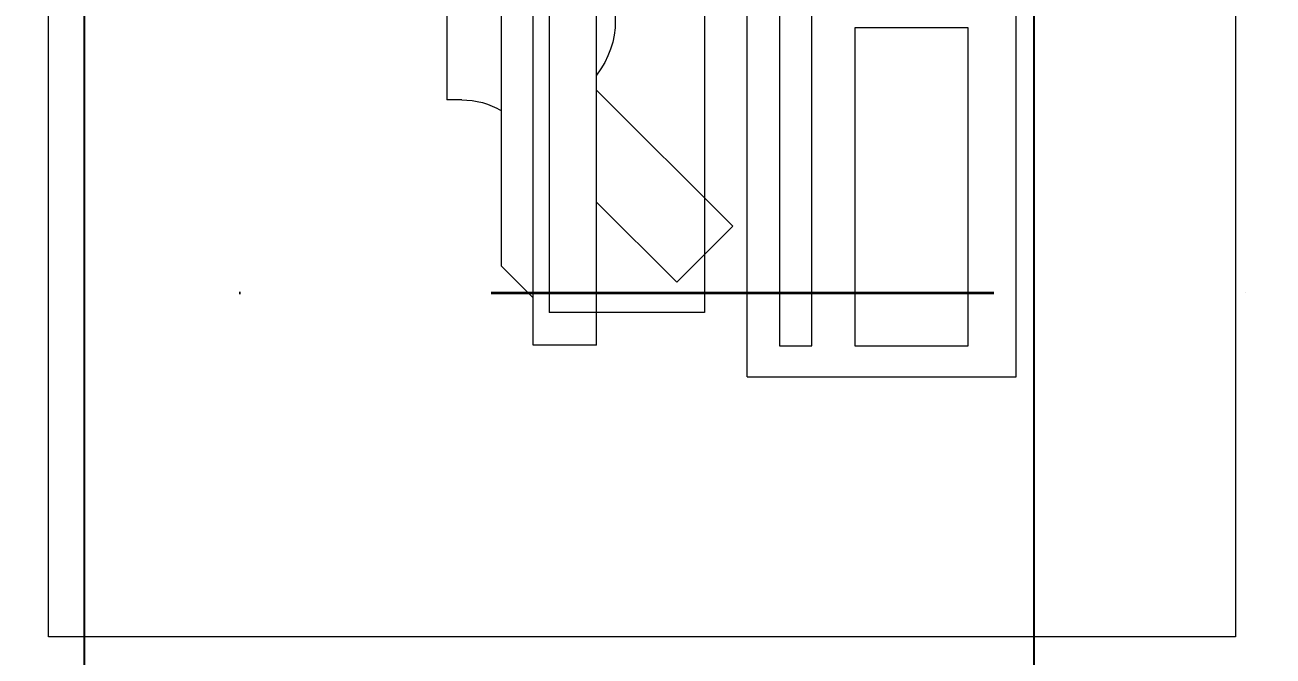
# Model space of a CAD drawing. Header units: inches. Extents: x -12418 to 183584, y -29325 to 19878.
# Drawn here: x 47362 to 48151, y -10702 to -10303 of the extents above; entities that cross this region are included whole.
import ezdxf

# ---------------------------------------------------------------- set-up
doc = ezdxf.new("R2010")
doc.units = ezdxf.units.IN
doc.header["$LTSCALE"] = 25
doc.header["$MEASUREMENT"] = 0
doc.linetypes.add('DASHDOT', pattern=[25.4, 12.7, -6.35, 0, -6.35])
doc.layers.get('0').update_dxf_attribs({"color": 8})
for name, color, linetype, lineweight in [('00-Ground Floor$0$72_EGR_BASE_TEXT', 252, 'Continuous', 5), ('00-Ground Floor$0$LOADING', 253, 'Continuous', 5), ('00-Ground Floor$0$NEW Wall', 166, 'Continuous', 5), ('E-LITE-CLNG-CNDT', 6, 'DASHDOT', 35)]:
    doc.layers.add(name, color=color, linetype=linetype, lineweight=lineweight)
doc.layers.add('00-Ground Floor$0$False Ceiling', color=251, linetype='Continuous')
doc.styles.add('00-Ground Floor$0$SIMPLEX', font='SIMPLEX.shx', dxfattribs={"height": 150})

# ---------------------------------------------------------------- blocks, each defined once
blk = doc.blocks.new('*X143')
at = {"color": 0}
for p, q in [((13, 1), (13, 1)), ((13, 1), (13, 1)), ((13, 1), (13, 1)), ((13, 1), (13, 1)), ((13, 1), (13, 1)), ((13, 1), (13, 1)), ((13, 1), (13, 1)), ((13, 1), (13, 1)), ((13, 1), (13, 1)), ((13, 1), (13, 1)), ((13, 1), (13, 1)), ((13, 1), (13, 1)), ((13, 1), (13, 1)), ((13, 1), (13, 1)), ((13, 1), (13, 1)), ((13, 1), (14, 1)), ((13, 1), (14, 1)), ((13, 1), (14, 1)), ((13, 1), (13, 1)), ((13, 1), (13, 1)), ((13, 1), (13, 1)), ((13, 1), (13, 1)), ((13, 1), (13, 1)), ((13, 1), (13, 1)), ((13, 1), (13, 1)), ((13, 1), (13, 1)), ((13, 1), (13, 1)), ((13, 1), (13, 1)), ((13, 1), (13, 1)), ((13, 1), (13, 1)), ((13, 1), (13, 1)), ((13, 1), (13, 1)), ((13, 1), (13, 1)), ((13, 1), (13, 1)), ((13, 1), (13, 1)), ((13, 1), (13, 1)), ((13, 1), (13, 1)), ((13, 1), (13, 1)), ((13, 1), (13, 1)), ((13, 1), (13, 1)), ((13, 1), (13, 1)), ((13, 1), (13, 1)), ((13, 1), (13, 1)), ((13, 1), (13, 1)), ((13, 1), (13, 1)), ((13, 1), (13, 1)), ((13, 1), (13, 1)), ((13, 1), (13, 1)), ((13, 1), (13, 1)), ((13, 1), (13, 1)), ((13, 1), (13, 1)), ((13, 1), (13, 1)), ((13, 1), (13, 1)), ((13, 1), (13, 1)), ((13, 1), (13, 1)), ((13, 1), (13, 1)), ((13, 1), (13, 1)), ((13, 1), (13, 1)), ((13, 1), (13, 1)), ((13, 1), (13, 1)), ((13, 1), (13, 1)), ((13, 1), (13, 1)), ((13, 1), (13, 1)), ((13, 1), (13, 1)), ((13, 1), (13, 1)), ((13, 1), (13, 1)), ((13, 1), (13, 1)), ((13, 1), (13, 1)), ((13, 1), (13, 1)), ((13, 1), (13, 1)), ((13, 1), (13, 1)), ((13, 1), (13, 1)), ((13, 1), (13, 1)), ((13, 1), (13, 1)), ((13, 1), (13, 1)), ((13, 1), (13, 1)), ((13, 1), (13, 1)), ((13, 1), (13, 1)), ((13, 1), (13, 1)), ((13, 1), (13, 1)), ((13, 1), (13, 1)), ((13, 1), (13, 1)), ((13, 1), (13, 1)), ((13, 1), (13, 1)), ((13, 1), (13, 1)), ((13, 1), (13, 1)), ((13, 1), (13, 1)), ((13, 1), (13, 1)), ((13, 1), (13, 1)), ((13, 1), (13, 1)), ((13, 1), (13, 1)), ((13, 1), (13, 1)), ((13, 1), (13, 1)), ((13, 1), (13, 1)), ((13, 1), (13, 1)), ((13, 1), (13, 1)), ((13, 1), (13, 1)), ((13, 1), (13, 1)), ((13, 1), (13, 1)), ((13, 1), (13, 1)), ((13, 1), (13, 1)), ((13, 1), (13, 1)), ((13, 1), (13, 1)), ((13, 1), (13, 1)), ((13, 1), (13, 1)), ((13, 1), (13, 1)), ((13, 1), (13, 1)), ((13, 1), (13, 1)), ((13, 1), (13, 1)), ((13, 1), (13, 1)), ((13, 1), (13, 1)), ((13, 1), (13, 1)), ((13, 1), (13, 1)), ((13, 1), (13, 1)), ((13, 1), (13, 1)), ((13, 1), (13, 1)), ((13, 1), (13, 1)), ((13, 1), (13, 1)), ((13, 1), (13, 1)), ((13, 1), (13, 1)), ((13, 1), (13, 1)), ((13, 1), (13, 1)), ((13, 1), (13, 1)), ((13, 1), (14, 1)), ((13, 0), (13, 0)), ((13, 0), (13, 0)), ((13, 0), (13, 0)), ((13, 0), (13, 0)), ((13, 0), (13, 0)), ((13, 0), (13, 0)), ((13, 0), (13, 0)), ((13, 0), (13, 0)), ((13, 0), (13, 0)), ((13, 0), (13, 0)), ((13, 0), (13, 0)), ((13, 0), (13, 0)), ((13, 0), (13, 0)), ((13, 0), (13, 0)), ((13, 0), (13, 0)), ((13, 0), (13, 0)), ((13, 0), (13, 0)), ((13, 0), (13, 0)), ((13, 0), (13, 0)), ((13, 0), (13, 0)), ((13, 0), (13, 0)), ((13, 0), (13, 0)), ((13, 0), (13, 0)), ((13, 0), (13, 0)), ((13, 0), (13, 0)), ((13, 0), (13, 0)), ((13, 0), (13, 0)), ((13, 0), (13, 0)), ((13, 0), (13, 0)), ((13, 0), (13, 0)), ((13, 0), (13, 0)), ((13, 0), (13, 0)), ((13, 0), (13, 0)), ((13, 0), (13, 0)), ((13, 0), (13, 0)), ((13, 0), (13, 0)), ((13, 0), (13, 0)), ((13, 0), (13, 0)), ((13, 0), (13, 0)), ((13, 0), (13, 0)), ((13, 0), (13, 0)), ((13, 0), (13, 0)), ((13, 0), (13, 0)), ((13, 0), (13, 0)), ((13, 0), (13, 0)), ((13, 0), (13, 0)), ((13, 0), (13, 0)), ((13, 0), (13, 0)), ((13, 0), (14, 0)), ((13, 0), (14, 0)), ((13, 0), (13, 0)), ((13, 0), (14, 0)), ((14, 1), (14, 1)), ((14, 1), (14, 1)), ((14, 1), (14, 1)), ((14, 1), (14, 1)), ((14, 1), (14, 1)), ((14, 1), (14, 1)), ((14, 1), (14, 1)), ((14, 1), (14, 1)), ((14, 1), (14, 1)), ((14, 1), (14, 1)), ((14, 1), (14, 1)), ((14, 1), (14, 1)), ((14, 1), (14, 1)), ((14, 1), (14, 1)), ((14, 1), (14, 1)), ((14, 1), (14, 1)), ((14, 1), (14, 1)), ((14, 1), (14, 1)), ((14, 1), (14, 1)), ((14, 1), (14, 1)), ((14, 1), (14, 1)), ((14, 1), (14, 1)), ((14, 1), (14, 1)), ((14, 1), (14, 1)), ((14, 1), (14, 1)), ((14, 1), (14, 1)), ((14, 1), (14, 1)), ((14, 1), (14, 1)), ((14, 1), (14, 1)), ((14, 1), (14, 1)), ((14, 1), (14, 1)), ((14, 1), (14, 1)), ((14, 1), (14, 1)), ((14, 1), (14, 1)), ((14, 1), (14, 1)), ((14, 1), (14, 1)), ((14, 1), (14, 1)), ((14, 1), (14, 1)), ((14, 1), (14, 1)), ((14, 1), (14, 1)), ((14, 1), (14, 1)), ((14, 1), (14, 1)), ((14, 1), (14, 1)), ((14, 1), (14, 1)), ((14, 1), (14, 1)), ((14, 1), (14, 1)), ((14, 1), (14, 1)), ((14, 1), (14, 1)), ((14, 1), (14, 1)), ((14, 1), (14, 1)), ((14, 1), (14, 1)), ((14, 1), (14, 1)), ((14, 1), (14, 1)), ((14, 1), (14, 1)), ((14, 1), (14, 1)), ((14, 1), (14, 1)), ((14, 1), (14, 1)), ((14, 1), (14, 1)), ((14, 1), (14, 1)), ((14, 1), (14, 1)), ((14, 1), (14, 1)), ((14, 1), (14, 1)), ((14, 1), (14, 1)), ((14, 1), (14, 1)), ((14, 1), (14, 1)), ((14, 1), (14, 1)), ((14, 1), (14, 1)), ((14, 1), (14, 1)), ((14, 1), (14, 1)), ((14, 1), (14, 1)), ((14, 1), (14, 1)), ((14, 1), (14, 1)), ((14, 1), (14, 1)), ((14, 1), (14, 1)), ((14, 1), (14, 1)), ((14, 1), (14, 1)), ((14, 1), (14, 1)), ((14, 1), (14, 1)), ((14, 1), (14, 1)), ((14, 1), (14, 1)), ((14, 1), (14, 1)), ((14, 1), (14, 1)), ((14, 1), (14, 1)), ((14, 1), (14, 1)), ((14, 1), (14, 1)), ((14, 1), (14, 1)), ((14, 1), (14, 1)), ((14, 1), (14, 1)), ((14, 1), (14, 1)), ((14, 1), (14, 1)), ((14, 1), (14, 1)), ((14, 1), (14, 1)), ((14, 1), (14, 1)), ((14, 1), (14, 1)), ((14, 0), (14, 0)), ((14, 0), (14, 0)), ((14, 0), (14, 0)), ((14, 0), (14, 0)), ((14, 0), (14, 0)), ((14, 0), (14, 0)), ((14, 0), (14, 0)), ((14, 0), (14, 0)), ((14, 0), (14, 0)), ((14, 0), (14, 0)), ((14, 0), (14, 0)), ((14, 0), (14, 0)), ((14, 0), (14, 0)), ((14, 0), (14, 0)), ((14, 0), (14, 0)), ((14, 0), (14, 0)), ((14, 0), (14, 0)), ((14, 0), (14, 0)), ((14, 0), (14, 0)), ((14, 0), (14, 0)), ((14, 0), (14, 0)), ((14, 0), (14, 0)), ((14, 0), (14, 0)), ((14, 0), (14, 0)), ((14, 0), (14, 0)), ((14, 0), (14, 0)), ((14, 0), (14, 0)), ((14, 0), (14, 0)), ((14, 0), (14, 0)), ((14, 0), (14, 0)), ((14, 0), (14, 0)), ((14, 0), (14, 0)), ((14, 0), (14, 0)), ((14, 0), (14, 0)), ((14, 0), (14, 0)), ((14, 0), (14, 0)), ((14, 0), (14, 0)), ((14, 0), (14, 0)), ((14, 0), (14, 0)), ((14, 0), (14, 0)), ((14, 0), (14, 0)), ((14, 0), (14, 0)), ((14, 0), (14, 0)), ((14, 0), (14, 0)), ((14, 0), (14, 0)), ((14, 0), (14, 0)), ((14, 0), (14, 0)), ((14, 0), (14, 0)), ((13, 0), (13, 0)), ((13, 0), (14, 0)), ((13, 0), (13, 0)), ((13, 0), (14, 0)), ((13, 0), (13, 0)), ((13, 0), (14, 0)), ((13, 0), (13, 0)), ((13, 0), (13, 0)), ((13, 0), (13, 0)), ((13, 0), (13, 0)), ((13, 0), (14, 0)), ((13, 0), (13, 0)), ((13, 0), (14, 0)), ((13, 0), (13, 0)), ((13, 0), (14, 0)), ((13, 0), (13, 0)), ((13, 0), (14, 0)), ((13, 0), (13, 0)), ((13, 0), (14, 0)), ((13, 0), (13, 0)), ((13, 0), (14, 0)), ((13, 0), (13, 0)), ((13, 0), (14, 0)), ((13, 0), (13, 0)), ((13, 0), (13, 0)), ((13, 0), (13, 0)), ((13, 0), (14, 0)), ((13, 0), (13, 0)), ((13, 0), (14, 0)), ((13, 0), (13, 0)), ((13, 0), (14, 0)), ((13, 0), (13, 0)), ((13, 0), (14, 0)), ((13, 0), (13, 0)), ((13, 0), (13, 0)), ((13, 0), (13, 0)), ((13, 0), (13, 0)), ((13, 0), (13, 0)), ((13, 0), (13, 0)), ((13, 0), (13, 0)), ((13, 0), (13, 0)), ((13, 0), (13, 0)), ((13, 0), (13, 0)), ((13, 0), (13, 0)), ((13, 0), (13, 0)), ((13, 0), (13, 0)), ((13, 0), (13, 0)), ((13, 0), (13, 0)), ((13, 0), (13, 0)), ((13, 0), (13, 0)), ((13, 0), (13, 0)), ((13, 0), (13, 0)), ((13, 0), (13, 0)), ((13, 0), (13, 0)), ((13, 0), (13, 0)), ((13, 0), (13, 0)), ((13, 0), (13, 0)), ((13, 0), (13, 0)), ((13, 0), (13, 0)), ((13, 0), (13, 0)), ((13, 0), (13, 0)), ((13, 0), (13, 0)), ((13, 0), (13, 0)), ((13, 0), (13, 0)), ((13, -1), (13, -1)), ((13, -1), (13, -1)), ((13, -1), (13, -1)), ((13, -1), (13, -1)), ((13, -1), (13, -1)), ((13, -1), (14, -1)), ((13, -1), (13, -1)), ((14, 0), (14, 0)), ((14, 0), (14, 0)), ((14, 0), (14, 0)), ((14, 0), (14, 0)), ((14, 0), (14, 0)), ((14, 0), (14, 0)), ((14, 0), (14, 0)), ((14, 0), (14, 0)), ((14, 0), (14, 0)), ((14, 0), (14, 0)), ((14, 0), (14, 0)), ((14, 0), (14, 0)), ((14, 0), (14, 0)), ((14, 0), (14, 0)), ((14, 0), (14, 0)), ((13, 0), (14, 0)), ((14, 0), (14, 0)), ((14, 0), (14, 0)), ((14, 0), (14, 0)), ((14, 0), (14, 0)), ((14, 0), (14, 0)), ((14, 0), (14, 0)), ((14, 0), (14, 0)), ((14, 0), (14, 0)), ((14, 0), (14, 0)), ((14, 0), (14, 0)), ((14, 0), (14, 0)), ((14, 0), (14, 0)), ((14, 0), (14, 0)), ((14, 0), (14, 0)), ((14, 0), (14, 0)), ((14, 0), (14, 0)), ((14, 0), (14, 0)), ((14, 0), (14, 0)), ((14, 0), (14, 0)), ((14, 0), (14, 0)), ((14, 0), (14, 0)), ((14, 0), (14, 0)), ((14, 0), (14, 0)), ((14, 0), (14, 0)), ((14, 0), (14, 0)), ((14, 0), (14, 0)), ((14, 0), (14, 0)), ((14, 0), (14, 0)), ((14, 0), (14, 0)), ((14, 0), (14, 0)), ((14, 0), (14, 0)), ((14, 0), (14, 0)), ((14, 0), (14, 0)), ((14, 0), (14, 0)), ((14, -1), (14, -1)), ((14, -1), (14, -1)), ((14, -1), (14, -1)), ((14, -1), (14, -1)), ((14, -1), (14, -1))]:
    blk.add_line(p, q, dxfattribs=at)
blk = doc.blocks.new('*X142')
at = {"color": 0}
for p, q in [((5, 3), (5, 3)), ((5, 3), (5, 3)), ((5, 3), (5, 3)), ((5, 3), (5, 3)), ((5, 3), (5, 3)), ((5, 3), (5, 3)), ((5, 3), (5, 3)), ((5, 3), (5, 3)), ((5, 3), (5, 3)), ((5, 3), (5, 3)), ((5, 3), (5, 3)), ((5, 3), (5, 3)), ((5, 3), (5, 3)), ((5, 3), (5, 3)), ((5, 3), (5, 3)), ((5, 3), (5, 3)), ((5, 3), (5, 3)), ((5, 3), (5, 3)), ((5, 3), (5, 3)), ((5, 3), (5, 3)), ((5, 3), (5, 3)), ((5, 3), (5, 3)), ((5, 3), (5, 3)), ((5, 3), (5, 3)), ((5, 3), (5, 3)), ((5, 3), (5, 3)), ((5, 3), (5, 3)), ((5, 3), (5, 3)), ((5, 3), (5, 3)), ((5, 3), (5, 3)), ((5, 3), (5, 3)), ((5, 3), (5, 3)), ((5, 3), (5, 3)), ((5, 3), (5, 3)), ((5, 3), (5, 3)), ((5, 3), (5, 3)), ((5, 3), (5, 3)), ((5, 3), (5, 3)), ((5, 3), (5, 3)), ((5, 3), (5, 3)), ((5, 3), (5, 3)), ((5, 3), (5, 3)), ((5, 3), (5, 3)), ((5, 3), (5, 3)), ((5, 3), (5, 3)), ((5, 3), (5, 3)), ((5, 3), (5, 3)), ((5, 3), (5, 3)), ((5, 3), (5, 3)), ((5, 3), (5, 3)), ((5, 3), (5, 3)), ((5, 3), (5, 3)), ((5, 3), (5, 3)), ((5, 3), (5, 3)), ((5, 3), (5, 3)), ((5, 3), (5, 3)), ((5, 3), (5, 3)), ((5, 3), (5, 3)), ((5, 3), (5, 3)), ((5, 3), (5, 3)), ((5, 3), (5, 3)), ((5, 3), (5, 3)), ((5, 3), (5, 3)), ((5, 3), (5, 3)), ((5, 3), (5, 3)), ((5, 3), (5, 3)), ((6, 3), (5, 3)), ((5, 3), (5, 3)), ((6, 3), (5, 3)), ((5, 3), (5, 3)), ((6, 3), (5, 3)), ((5, 3), (5, 3)), ((6, 3), (5, 3)), ((5, 3), (5, 3)), ((5, 3), (5, 3)), ((5, 3), (5, 3)), ((5, 3), (5, 3)), ((5, 3), (5, 3)), ((5, 3), (5, 3)), ((5, 3), (5, 3)), ((5, 3), (5, 3)), ((5, 3), (5, 3)), ((5, 3), (5, 3)), ((5, 3), (5, 3)), ((5, 3), (5, 3)), ((5, 3), (5, 3)), ((5, 3), (5, 3)), ((5, 3), (5, 3)), ((5, 3), (5, 3)), ((5, 3), (5, 3)), ((5, 3), (5, 3)), ((5, 3), (5, 3)), ((5, 3), (5, 3)), ((5, 3), (5, 3)), ((5, 3), (5, 3)), ((5, 3), (5, 3)), ((6, 3), (6, 3)), ((6, 3), (6, 3)), ((6, 3), (6, 3)), ((6, 3), (6, 3)), ((6, 3), (6, 3)), ((6, 3), (6, 3)), ((6, 3), (6, 3)), ((6, 3), (6, 3)), ((6, 3), (6, 3)), ((6, 3), (6, 3)), ((6, 3), (6, 3)), ((6, 3), (6, 3)), ((6, 3), (6, 3)), ((6, 3), (6, 3)), ((6, 3), (6, 3)), ((6, 3), (6, 3)), ((6, 3), (6, 3)), ((6, 3), (6, 3)), ((6, 3), (6, 3)), ((6, 3), (6, 3)), ((6, 3), (6, 3)), ((6, 3), (6, 3)), ((6, 3), (6, 3)), ((6, 3), (6, 3)), ((6, 3), (6, 3)), ((6, 3), (6, 3)), ((6, 3), (6, 3)), ((6, 3), (6, 3)), ((6, 3), (6, 3)), ((6, 3), (6, 3)), ((6, 3), (6, 3)), ((6, 3), (6, 3)), ((6, 3), (6, 3)), ((6, 3), (6, 3)), ((6, 3), (6, 3)), ((6, 3), (6, 3)), ((6, 3), (6, 3)), ((6, 3), (6, 3)), ((6, 3), (6, 3)), ((6, 3), (6, 3)), ((6, 3), (6, 3)), ((6, 3), (6, 3)), ((6, 3), (6, 3)), ((6, 3), (6, 3)), ((6, 3), (6, 3)), ((6, 3), (6, 3)), ((6, 3), (6, 3)), ((6, 3), (6, 3)), ((6, 3), (6, 3)), ((6, 3), (6, 3)), ((6, 3), (6, 3)), ((6, 3), (6, 3)), ((6, 3), (6, 3)), ((6, 3), (6, 3)), ((6, 3), (6, 3)), ((6, 3), (6, 3)), ((6, 3), (6, 3)), ((6, 3), (6, 3)), ((6, 3), (6, 3)), ((6, 3), (6, 3)), ((6, 3), (6, 3)), ((6, 3), (6, 3)), ((6, 3), (6, 3)), ((6, 3), (6, 3)), ((6, 3), (6, 3)), ((6, 3), (6, 3)), ((6, 3), (6, 3)), ((6, 3), (6, 3)), ((6, 3), (6, 3)), ((6, 3), (6, 3)), ((6, 3), (6, 3)), ((6, 3), (6, 3)), ((6, 3), (6, 3)), ((6, 3), (6, 3)), ((6, 3), (6, 3)), ((6, 3), (6, 3)), ((6, 3), (6, 3)), ((6, 3), (6, 3)), ((6, 3), (6, 3)), ((6, 3), (6, 3)), ((6, 3), (6, 3)), ((6, 3), (6, 3)), ((6, 3), (6, 3)), ((6, 3), (6, 3)), ((6, 3), (6, 3)), ((6, 3), (6, 3)), ((6, 3), (6, 3)), ((6, 3), (6, 3)), ((6, 3), (6, 3)), ((6, 3), (6, 3)), ((6, 3), (6, 3)), ((6, 3), (6, 3)), ((6, 3), (6, 3)), ((6, 3), (6, 3)), ((6, 3), (6, 3)), ((6, 3), (6, 3)), ((6, 3), (6, 3)), ((6, 3), (6, 3)), ((6, 3), (6, 3)), ((6, 3), (6, 3)), ((6, 3), (6, 3)), ((6, 3), (6, 3)), ((6, 3), (6, 3)), ((6, 3), (6, 3)), ((6, 3), (6, 3)), ((6, 3), (6, 3)), ((6, 3), (6, 3)), ((6, 3), (6, 3)), ((6, 3), (6, 3)), ((6, 3), (6, 3)), ((6, 3), (6, 3)), ((6, 3), (6, 3)), ((6, 3), (6, 3)), ((6, 3), (6, 3)), ((6, 3), (6, 3)), ((6, 3), (6, 3)), ((6, 3), (6, 3)), ((6, 3), (6, 3)), ((6, 3), (6, 3)), ((6, 3), (6, 3)), ((6, 3), (6, 3)), ((6, 3), (6, 3)), ((6, 3), (6, 3)), ((6, 3), (6, 3)), ((6, 3), (6, 3)), ((6, 3), (6, 3)), ((6, 3), (6, 3)), ((6, 3), (6, 3)), ((6, 3), (6, 3)), ((6, 3), (6, 3)), ((6, 3), (6, 3)), ((6, 3), (6, 3)), ((6, 3), (6, 3)), ((6, 3), (6, 3)), ((6, 3), (6, 3)), ((6, 3), (6, 3)), ((6, 3), (6, 3)), ((6, 3), (6, 3)), ((6, 3), (6, 3)), ((6, 3), (6, 3)), ((6, 3), (6, 3)), ((6, 3), (6, 3)), ((6, 3), (6, 3)), ((6, 3), (6, 3)), ((6, 3), (6, 3)), ((6, 3), (6, 3)), ((6, 3), (6, 3)), ((6, 3), (6, 3)), ((6, 3), (6, 3)), ((6, 3), (6, 3)), ((6, 3), (6, 3)), ((6, 3), (6, 3)), ((6, 3), (6, 3)), ((6, 3), (6, 3)), ((6, 3), (6, 3)), ((6, 3), (6, 3)), ((6, 3), (6, 3)), ((6, 3), (6, 3)), ((6, 3), (6, 3)), ((6, 3), (6, 3)), ((6, 3), (6, 3)), ((6, 3), (6, 3)), ((6, 3), (6, 3)), ((6, 3), (6, 3)), ((6, 3), (6, 3)), ((6, 3), (6, 3)), ((6, 3), (6, 3)), ((6, 3), (6, 3)), ((6, 3), (6, 3)), ((6, 3), (6, 3)), ((6, 3), (6, 3)), ((6, 3), (6, 3)), ((6, 3), (6, 3)), ((6, 3), (6, 3)), ((6, 3), (6, 3)), ((6, 3), (6, 3)), ((6, 3), (6, 3)), ((6, 3), (6, 3)), ((6, 3), (6, 3)), ((6, 3), (6, 3)), ((6, 3), (6, 3)), ((6, 3), (6, 3)), ((6, 3), (6, 3)), ((6, 3), (6, 3)), ((6, 3), (6, 3)), ((6, 3), (6, 3)), ((6, 3), (6, 3)), ((6, 3), (6, 3)), ((6, 3), (6, 3)), ((6, 3), (6, 3)), ((6, 3), (6, 3)), ((6, 3), (6, 3)), ((6, 3), (6, 3)), ((6, 3), (6, 3)), ((6, 3), (6, 3)), ((6, 3), (6, 3)), ((6, 3), (6, 3)), ((6, 3), (6, 3)), ((6, 3), (6, 3)), ((6, 3), (6, 3)), ((6, 3), (6, 3)), ((6, 3), (6, 3)), ((6, 3), (6, 3)), ((6, 3), (6, 3)), ((6, 3), (5, 3)), ((6, 3), (5, 3)), ((6, 3), (5, 3)), ((6, 3), (5, 3)), ((6, 3), (5, 3)), ((6, 3), (6, 3)), ((6, 3), (6, 3)), ((6, 3), (6, 3)), ((6, 3), (6, 3)), ((6, 3), (6, 3)), ((6, 3), (6, 3)), ((6, 3), (6, 3)), ((6, 3), (6, 3)), ((6, 3), (6, 3)), ((6, 3), (6, 3)), ((6, 3), (6, 3)), ((6, 3), (6, 3)), ((6, 3), (6, 3)), ((6, 3), (6, 3)), ((6, 3), (6, 3)), ((6, 3), (6, 3)), ((6, 3), (6, 3)), ((6, 3), (6, 3)), ((6, 3), (6, 3)), ((6, 3), (6, 3)), ((6, 3), (6, 3)), ((6, 3), (6, 3)), ((6, 3), (6, 3)), ((6, 3), (6, 3)), ((6, 3), (6, 3)), ((6, 3), (6, 3)), ((6, 3), (6, 3)), ((6, 3), (6, 3)), ((6, 3), (6, 3)), ((6, 3), (6, 3)), ((6, 3), (6, 3)), ((6, 3), (6, 3)), ((6, 3), (6, 3)), ((6, 3), (6, 3)), ((6, 3), (6, 3)), ((6, 3), (6, 3)), ((6, 3), (6, 3)), ((6, 3), (6, 3)), ((6, 3), (6, 3)), ((6, 3), (6, 3)), ((6, 3), (6, 3)), ((6, 3), (6, 3)), ((6, 3), (6, 3)), ((6, 3), (6, 3)), ((6, 3), (6, 3)), ((6, 3), (6, 3)), ((6, 3), (6, 3)), ((6, 3), (6, 3)), ((6, 3), (6, 3)), ((6, 3), (6, 3)), ((6, 3), (6, 3)), ((6, 3), (6, 3)), ((6, 3), (6, 3)), ((6, 3), (6, 3)), ((6, 3), (6, 3)), ((6, 3), (6, 3)), ((6, 3), (6, 3)), ((6, 3), (6, 3)), ((6, 3), (6, 3)), ((6, 3), (6, 3)), ((6, 3), (6, 3)), ((6, 3), (6, 3)), ((6, 3), (6, 3)), ((6, 3), (6, 3)), ((6, 3), (6, 3)), ((6, 3), (6, 3)), ((6, 3), (6, 3)), ((6, 3), (6, 3)), ((6, 3), (6, 3)), ((6, 3), (6, 3)), ((6, 3), (6, 3)), ((6, 3), (6, 3)), ((6, 3), (6, 3)), ((6, 3), (6, 3)), ((6, 3), (6, 3)), ((6, 3), (6, 3)), ((6, 3), (6, 3)), ((6, 3), (6, 3)), ((6, 3), (6, 3)), ((6, 3), (6, 3)), ((6, 3), (6, 3)), ((6, 3), (6, 3)), ((6, 3), (6, 3)), ((6, 3), (6, 3)), ((6, 3), (6, 3)), ((6, 3), (6, 3)), ((6, 3), (6, 3)), ((6, 3), (6, 3)), ((6, 3), (6, 3)), ((6, 3), (6, 3)), ((6, 3), (6, 3)), ((6, 3), (6, 3)), ((6, 3), (6, 3)), ((6, 3), (6, 3)), ((6, 3), (6, 3)), ((6, 3), (6, 3)), ((6, 3), (6, 3)), ((6, 3), (6, 3)), ((6, 3), (6, 3)), ((6, 3), (6, 3)), ((6, 3), (6, 3)), ((6, 3), (6, 3)), ((6, 3), (6, 3)), ((6, 3), (6, 3)), ((6, 3), (6, 3)), ((6, 3), (6, 3)), ((6, 3), (6, 3)), ((6, 3), (6, 3)), ((6, 3), (6, 3)), ((6, 3), (6, 3)), ((6, 3), (6, 3)), ((6, 3), (6, 3)), ((6, 3), (6, 3)), ((6, 3), (6, 3)), ((6, 3), (6, 3)), ((6, 3), (6, 3)), ((6, 3), (6, 3)), ((6, 3), (6, 3)), ((6, 3), (6, 3)), ((6, 3), (6, 3)), ((6, 3), (6, 3)), ((6, 3), (6, 3)), ((6, 3), (6, 3)), ((6, 3), (6, 3)), ((6, 3), (6, 3)), ((6, 3), (6, 3)), ((6, 3), (6, 3)), ((6, 3), (6, 3)), ((6, 3), (6, 3)), ((6, 3), (6, 3)), ((6, 3), (6, 3)), ((6, 3), (6, 3)), ((6, 3), (6, 3)), ((6, 3), (6, 3)), ((6, 3), (6, 3)), ((6, 3), (6, 3)), ((6, 3), (6, 3)), ((6, 3), (6, 3)), ((6, 3), (6, 3)), ((6, 3), (6, 3)), ((6, 3), (6, 3)), ((6, 3), (6, 3)), ((6, 3), (6, 3)), ((6, 3), (6, 3)), ((6, 3), (6, 3)), ((6, 3), (6, 3)), ((6, 3), (6, 3)), ((6, 3), (6, 3)), ((6, 3), (6, 3)), ((6, 3), (6, 3)), ((6, 3), (6, 3)), ((6, 3), (6, 3)), ((6, 3), (6, 3)), ((6, 3), (6, 3)), ((6, 3), (6, 3)), ((6, 3), (6, 3)), ((6, 3), (6, 3)), ((6, 3), (6, 3)), ((6, 3), (6, 3)), ((6, 3), (6, 3)), ((6, 3), (6, 3)), ((6, 3), (6, 3)), ((6, 3), (6, 3)), ((6, 3), (6, 3)), ((6, 3), (6, 3)), ((6, 3), (6, 3)), ((6, 3), (6, 3)), ((6, 3), (6, 3)), ((6, 3), (6, 3)), ((6, 3), (6, 3)), ((6, 3), (6, 3)), ((6, 3), (6, 3)), ((6, 3), (6, 3)), ((6, 3), (6, 3)), ((6, 3), (6, 3)), ((6, 3), (6, 3)), ((6, 3), (6, 3)), ((6, 3), (6, 3)), ((6, 3), (6, 3)), ((6, 3), (6, 3)), ((6, 3), (6, 3)), ((6, 3), (6, 3)), ((6, 3), (6, 3)), ((6, 3), (6, 3)), ((6, 3), (6, 3)), ((6, 3), (6, 3)), ((6, 3), (6, 3)), ((6, 3), (6, 3)), ((6, 3), (6, 3)), ((6, 3), (6, 3)), ((6, 3), (6, 3)), ((6, 3), (6, 3)), ((6, 3), (6, 3)), ((6, 3), (6, 3)), ((6, 3), (6, 3)), ((6, 3), (6, 3)), ((6, 3), (6, 3)), ((6, 3), (6, 3)), ((6, 3), (6, 3)), ((6, 3), (6, 3)), ((6, 3), (6, 3)), ((6, 3), (6, 3)), ((6, 3), (6, 3)), ((6, 3), (6, 3)), ((6, 3), (6, 3)), ((6, 3), (6, 3)), ((6, 3), (6, 3)), ((6, 3), (6, 3)), ((6, 3), (6, 3)), ((6, 3), (6, 3)), ((6, 3), (6, 3)), ((6, 3), (6, 3)), ((6, 3), (6, 3)), ((6, 3), (6, 3)), ((6, 3), (6, 3)), ((6, 3), (6, 3)), ((6, 3), (6, 3)), ((6, 3), (6, 3)), ((6, 3), (6, 3)), ((6, 3), (6, 3)), ((6, 3), (6, 3)), ((6, 3), (6, 3)), ((6, 3), (6, 3)), ((6, 3), (6, 3)), ((6, 3), (6, 3)), ((6, 3), (6, 3)), ((6, 3), (6, 3)), ((6, 3), (6, 3)), ((6, 3), (6, 3)), ((6, 3), (6, 3)), ((6, 3), (6, 3)), ((6, 3), (6, 3)), ((6, 3), (6, 3)), ((6, 3), (6, 3)), ((6, 3), (6, 3)), ((6, 3), (6, 3)), ((6, 3), (6, 3)), ((6, 3), (6, 3)), ((6, 3), (6, 3)), ((6, 3), (6, 3)), ((6, 3), (6, 3)), ((6, 3), (6, 3)), ((6, 3), (6, 3)), ((6, 3), (6, 3)), ((6, 3), (6, 3)), ((6, 3), (6, 3)), ((6, 3), (6, 3)), ((6, 3), (6, 3)), ((6, 3), (6, 3)), ((6, 3), (6, 3)), ((6, 3), (6, 3)), ((6, 3), (6, 3)), ((6, 3), (6, 3)), ((6, 3), (6, 3)), ((6, 3), (6, 3)), ((6, 3), (6, 3)), ((6, 3), (6, 3)), ((6, 3), (6, 3)), ((6, 3), (6, 3)), ((6, 3), (6, 3)), ((6, 3), (6, 3)), ((6, 3), (6, 3)), ((6, 3), (6, 3)), ((6, 3), (6, 3)), ((6, 3), (6, 3)), ((6, 3), (6, 3)), ((6, 3), (6, 3)), ((6, 3), (6, 3)), ((6, 3), (6, 3)), ((6, 3), (6, 3)), ((6, 3), (6, 3)), ((6, 3), (6, 3)), ((6, 3), (6, 3)), ((6, 3), (6, 3)), ((6, 3), (6, 3)), ((6, 3), (6, 3)), ((6, 3), (6, 3)), ((6, 3), (6, 3)), ((6, 3), (6, 3)), ((6, 3), (6, 3)), ((6, 3), (6, 3)), ((6, 3), (6, 3)), ((6, 3), (6, 3)), ((6, 3), (6, 3)), ((6, 3), (6, 3)), ((6, 3), (6, 3)), ((6, 3), (6, 3)), ((6, 3), (6, 3)), ((6, 3), (6, 3)), ((6, 3), (6, 3)), ((6, 3), (6, 3)), ((6, 3), (6, 3)), ((6, 3), (6, 3)), ((6, 3), (6, 3)), ((6, 3), (6, 3)), ((6, 3), (6, 3)), ((6, 3), (6, 3)), ((6, 3), (6, 3)), ((6, 3), (6, 3)), ((6, 3), (6, 3)), ((6, 3), (6, 3)), ((6, 3), (6, 3)), ((6, 3), (6, 3)), ((6, 3), (6, 3)), ((6, 3), (6, 3)), ((6, 3), (6, 3)), ((6, 3), (6, 3)), ((6, 3), (6, 3)), ((6, 3), (6, 3)), ((6, 3), (6, 3)), ((6, 3), (6, 3)), ((6, 3), (6, 3)), ((6, 3), (6, 3)), ((6, 3), (6, 3)), ((6, 3), (6, 3)), ((6, 3), (6, 3)), ((6, 3), (6, 3))]:
    blk.add_line(p, q, dxfattribs=at)
blk = doc.blocks.new('00-Ground Floor$0$GF21043-P')
at = {"color": 0}
for p, q in [((0.8, 0.75), (-0.8, 0.75)), ((0.8, 0), (0.8, 0.75)), ((-0.8, 0), (0.8, 0))]:
    blk.add_line(p, q, dxfattribs=at)
for points in [[(0.8, 0.75), (0.8, 0.75), (0.8, 0.75), (0.8, 0.75), (0.8, 0.75), (0.8, 0.75), (0.8, 0.75), (0.8, 0.75), (0.8, 0.75), (0.8, 0.75), (0.8, 0.75), (0.8, 0.75), (0.8, 0.75), (0.8, 0.75), (0.8, 0.75), (0.8, 0.75), (0.8, 0.75), (0.8, 0.75), (0.8, 0.75), (0.8, 0.75), (0.8, 0.75), (0.8, 0.75), (0.8, 0.75), (0.8, 0.75), (0.8, 0.75), (0.8, 0.75), (0.8, 0.75), (0.8, 0.75), (0.8, 0.75), (0.8, 0.75), (0.8, 0.75), (0.8, 0.75), (0.8, 0.75), (0.8, 0.75), (0.8, 0.75), (0.8, 0.75), (0.8, 0.75), (0.8, 0.75), (0.8, 0.75), (0.8, 0.75), (0.8, 0.75), (0.8, 0.75), (0.8, 0.75), (0.8, 0.75), (0.8, 0.75), (0.8, 0.75), (0.8, 0.75), (0.8, 0.75), (0.8, 0.75), (0.8, 0.75), (0.8, 0.75), (0.8, 0.75), (0.8, 0.75), (0.8, 0.75), (0.8, 0.75), (0.8, 0.75), (0.8, 0.75), (0.8, 0.75), (0.8, 0.75), (0.8, 0.75), (0.8, 0.75), (0.8, 0.75), (0.8, 0.75), (0.8, 0.75), (0.8, 0.75), (0.8, 0.75), (0.8, 0.75), (0.8, 0.75), (0.8, 0.75), (0.8, 0.75), (0.8, 0.75), (0.8, 0.75), (0.8, 0.75), (0.8, 0.75), (0.8, 0.75), (0.8, 0.75), (0.8, 0.75), (0.8, 0.75), (0.8, 0.75), (0.8, 0.75), (0.8, 0.75), (0.8, 0.75), (0.8, 0.75), (0.8, 0.75), (0.8, 0.75), (0.8, 0.75), (0.8, 0.75), (0.8, 0.75), (0.8, 0.75), (0.8, 0.75), (0.8, 0.75), (0.8, 0.75), (0.8, 0.75), (0.8, 0.75), (0.8, 0.75), (0.8, 0.75), (0.8, 0.75), (0.8, 0.75), (0.8, 0.75), (0.8, 0.75), (0.8, 0.75), (0.8, 0.75), (0.8, 0.75), (0.8, 0.75), (0.8, 0.75), (0.8, 0.75), (0.8, 0.75), (0.8, 0.75), (0.8, 0.75), (0.8, 0.75), (0.8, 0.75), (0.8, 0.75), (0.8, 0.75), (0.8, 0.75), (0.8, 0.75), (0.8, 0.75), (0.8, 0.75), (0.8, 0.75), (0.8, 0.75), (0.8, 0.75), (0.8, 0.75), (0.8, 0.75), (0.8, 0.75), (0.8, 0.75), (0.8, 0.75), (0.8, 0.75), (0.8, 0.75), (0.8, 0.75), (0.8, 0.75), (0.8, 0.75), (0.8, 0.75), (0.8, 0.75), (0.8, 0.75), (0.8, 0.75), (0.8, 0.75), (0.8, 0.75), (0.8, 0.75), (0.8, 0.75), (0.8, 0.75), (0.8, 0.75), (0.8, 0.75), (0.8, 0.75), (0.8, 0.75), (0.8, 0.75), (0.8, 0.75), (0.8, 0.75), (0.8, 0.75), (0.8, 0.75), (0.8, 0.75), (0.8, 0.75), (0.8, 0.75), (0.8, 0.75), (0.8, 0.75), (0.8, 0.75), (0.8, 0.75), (0.8, 0.75), (0.8, 0.75), (0.8, 0.75), (0.8, 0.75), (0.8, 0.75), (0.8, 0.75), (0.8, 0.75), (0.8, 0.75), (0.8, 0.75), (0.8, 0.75), (0.8, 0.75), (0.8, 0.75), (0.8, 0.75), (0.8, 0.75), (0.8, 0.75), (0.8, 0.75), (0.8, 0.75), (0.8, 0.75), (0.8, 0.75), (0.8, 0.75), (0.8, 0.75), (0.8, 0.75), (0.8, 0.75), (0.8, 0.75), (0.8, 0.75), (0.8, 0.75), (0.8, 0.75), (0.8, 0.75), (0.8, 0.75), (0.8, 0.75), (0.8, 0.75), (0.8, 0.75), (0.8, 0.75), (0.8, 0.75), (0.8, 0.75), (0.8, 0.75), (0.8, 0.75), (0.8, 0.75), (0.8, 0.75), (0.8, 0.75), (0.8, 0.75), (0.8, 0.75), (0.8, 0.75), (0.8, 0.75), (0.8, 0.75), (0.8, 0.75), (0.8, 0.75), (0.8, 0.75), (0.8, 0.75), (0.8, 0.75), (0.8, 0.75), (0.8, 0.75), (0.8, 0.75), (0.8, 0.75), (0.8, 0.75), (0.8, 0.75), (0.8, 0.75), (0.8, 0.75), (0.8, 0.75), (0.8, 0.75), (0.8, 0.75), (0.8, 0.75), (0.8, 0.75), (0.8, 0.75), (0.8, 0.75), (0.8, 0.75), (0.8, 0.75), (0.8, 0.75), (0.8, 0.75), (0.8, 0.75), (0.8, 0.75), (0.8, 0.75), (0.8, 0.75), (0.8, 0.75), (0.8, 0.75), (0.8, 0.75), (0.8, 0.75), (0.8, 0.75), (0.8, 0.75), (0.8, 0.75), (0.8, 0.75), (0.8, 0.75), (0.8, 0.75), (0.8, 0.75), (0.8, 0.75), (0.8, 0.75), (0.8, 0.75), (0.8, 0.75), (0.8, 0.75), (0.8, 0.75), (0.8, 0.75), (0.8, 0.75), (0.8, 0.75), (0.8, 0.75), (0.8, 0.75), (0.8, 0.75), (0.8, 0.75), (0.8, 0.75), (0.8, 0.75), (0.8, 0.75), (0.8, 0.75), (0.8, 0.75), (0.8, 0.75), (0.8, 0.75), (0.8, 0.75), (0.8, 0.75), (0.8, 0.75), (0.8, 0.75), (0.8, 0.75), (0.8, 0.75), (0.8, 0.75), (0.8, 0.75), (0.8, 0.75), (0.8, 0.75), (0.8, 0.75), (0.8, 0.75), (0.8, 0.75), (0.8, 0.75), (0.8, 0.75), (0.8, 0.75), (0.8, 0.75), (0.8, 0.75)], [(0.8, 0.75), (0.8, 0.75), (0.8, 0.75), (0.8, 0.75), (0.8, 0.75), (0.8, 0.75), (0.8, 0.75), (0.8, 0.75), (0.8, 0.75), (0.8, 0.75), (0.8, 0.75), (0.8, 0.75), (0.8, 0.75), (0.8, 0.75), (0.8, 0.75), (0.8, 0.75), (0.8, 0.75), (0.8, 0.75), (0.8, 0.75), (0.8, 0.75), (0.8, 0.75), (0.8, 0.75), (0.8, 0.75), (0.8, 0.75), (0.8, 0.75), (0.8, 0.75), (0.8, 0.75), (0.8, 0.75), (0.8, 0.75), (0.8, 0.75), (0.8, 0.75), (0.8, 0.75), (0.8, 0.75), (0.8, 0.75), (0.8, 0.75), (0.8, 0.75), (0.8, 0.75), (0.8, 0.75), (0.8, 0.75), (0.8, 0.75), (0.8, 0.75), (0.8, 0.75), (0.8, 0.75), (0.8, 0.75), (0.8, 0.75), (0.8, 0.75), (0.8, 0.75), (0.8, 0.75), (0.8, 0.75), (0.8, 0.75), (0.8, 0.75), (0.8, 0.75), (0.8, 0.75), (0.8, 0.75), (0.8, 0.75), (0.8, 0.75), (0.8, 0.75), (0.8, 0.75), (0.8, 0.75), (0.8, 0.75), (0.8, 0.75), (0.8, 0.75), (0.8, 0.75), (0.8, 0.75), (0.8, 0.75), (0.8, 0.75), (0.8, 0.75), (0.8, 0.75), (0.8, 0.75), (0.8, 0.75), (0.8, 0.75), (0.8, 0.75), (0.8, 0.75), (0.8, 0.75), (0.8, 0.75), (0.8, 0.75), (0.8, 0.75), (0.8, 0.75), (0.8, 0.75), (0.8, 0.75), (0.8, 0.75), (0.8, 0.75), (0.8, 0.75), (0.8, 0.75), (0.8, 0.75), (0.8, 0.75), (0.8, 0.75), (0.8, 0.75), (0.8, 0.75), (0.8, 0.75), (0.8, 0.75), (0.8, 0.75), (0.8, 0.75), (0.8, 0.75), (0.8, 0.75), (0.8, 0.75), (0.8, 0.75), (0.8, 0.75), (0.8, 0.75), (0.8, 0.75), (0.8, 0.75), (0.8, 0.75), (0.8, 0.75), (0.8, 0.75), (0.8, 0.75), (0.8, 0.75), (0.8, 0.75), (0.8, 0.75), (0.8, 0.75), (0.8, 0.75), (0.8, 0.75), (0.8, 0.75), (0.8, 0.75), (0.8, 0.75), (0.8, 0.75), (0.8, 0.75), (0.8, 0.75), (0.8, 0.75), (0.8, 0.75), (0.8, 0.75), (0.8, 0.75), (0.8, 0.75), (0.8, 0.75), (0.8, 0.75), (0.8, 0.75), (0.8, 0.75), (0.8, 0.75), (0.8, 0.75), (0.8, 0.75), (0.8, 0.75), (0.8, 0.75), (0.8, 0.75), (0.8, 0.75), (0.8, 0.75), (0.8, 0.75), (0.8, 0.75), (0.8, 0.75), (0.8, 0.75), (0.8, 0.75), (0.8, 0.75), (0.8, 0.75), (0.8, 0.75), (0.8, 0.75), (0.8, 0.75), (0.8, 0.75), (0.8, 0.75), (0.8, 0.75), (0.8, 0.75), (0.8, 0.75), (0.8, 0.75), (0.8, 0.75), (0.8, 0.75), (0.8, 0.75), (0.8, 0.75), (0.8, 0.75), (0.8, 0.75), (0.8, 0.75), (0.8, 0.75), (0.8, 0.75), (0.8, 0.75), (0.8, 0.75), (0.8, 0.75), (0.8, 0.75), (0.8, 0.75), (0.8, 0.75), (0.8, 0.75), (0.8, 0.75), (0.8, 0.75), (0.8, 0.75), (0.8, 0.75), (0.8, 0.75), (0.8, 0.75), (0.8, 0.75), (0.8, 0.75), (0.8, 0.75), (0.8, 0.75), (0.8, 0.75), (0.8, 0.75), (0.8, 0.75), (0.8, 0.75), (0.8, 0.75), (0.8, 0.75), (0.8, 0.75), (0.8, 0.75), (0.8, 0.75), (0.8, 0.75), (0.8, 0.75), (0.8, 0.75), (0.8, 0.75), (0.8, 0.75), (0.8, 0.75), (0.8, 0.75), (0.8, 0.75), (0.8, 0.75), (0.8, 0.75), (0.8, 0.75), (0.8, 0.75), (0.8, 0.75), (0.8, 0.75), (0.8, 0.75), (0.8, 0.75), (0.8, 0.75), (0.8, 0.75), (0.8, 0.75), (0.8, 0.75), (0.8, 0.75), (0.8, 0.75), (0.8, 0.75), (0.8, 0.75), (0.8, 0.75), (0.8, 0.75), (0.8, 0.75), (0.8, 0.75), (0.8, 0.75), (0.8, 0.75), (0.8, 0.75), (0.8, 0.75), (0.8, 0.75), (0.8, 0.75)], [(0.8, 0.75), (0.8, 0.75), (0.8, 0.75), (0.8, 0.75), (0.8, 0.75), (0.8, 0.75), (0.8, 0.75), (0.8, 0.75), (0.8, 0.75), (0.8, 0.75), (0.8, 0.75), (0.8, 0.75), (0.8, 0.75), (0.8, 0.75), (0.8, 0.75), (0.8, 0.75), (0.8, 0.75), (0.8, 0.75), (0.8, 0.75), (0.8, 0.75), (0.8, 0.75), (0.8, 0.75), (0.8, 0.75), (0.8, 0.75), (0.8, 0.75), (0.8, 0.75), (0.8, 0.75), (0.8, 0.75), (0.8, 0.75), (0.8, 0.75), (0.8, 0.75), (0.8, 0.75), (0.8, 0.75), (0.8, 0.75), (0.8, 0.75), (0.8, 0.75), (0.8, 0.75), (0.8, 0.75), (0.8, 0.75), (0.8, 0.75), (0.8, 0.75), (0.8, 0.75), (0.8, 0.75), (0.8, 0.75), (0.8, 0.75), (0.8, 0.75), (0.8, 0.75), (0.8, 0.75), (0.8, 0.75), (0.8, 0.75), (0.8, 0.75), (0.8, 0.75), (0.8, 0.75), (0.8, 0.75), (0.8, 0.75), (0.8, 0.75), (0.8, 0.75), (0.8, 0.75), (0.8, 0.75), (0.8, 0.75), (0.8, 0.75), (0.8, 0.75), (0.8, 0.75), (0.8, 0.75), (0.8, 0.75), (0.8, 0.75), (0.8, 0.75), (0.8, 0.75), (0.8, 0.75), (0.8, 0.75), (0.8, 0.75), (0.8, 0.75), (0.8, 0.75), (0.8, 0.75), (0.8, 0.75), (0.8, 0.75), (0.8, 0.75), (0.8, 0.75), (0.8, 0.75), (0.8, 0.75), (0.8, 0.75), (0.8, 0.75), (0.8, 0.75), (0.8, 0.75), (0.8, 0.75), (0.8, 0.75), (0.8, 0.75), (0.8, 0.75), (0.8, 0.75), (0.8, 0.75), (0.8, 0.75), (0.8, 0.75), (0.8, 0.75), (0.8, 0.75), (0.8, 0.75), (0.8, 0.75), (0.8, 0.75), (0.8, 0.75), (0.8, 0.75), (0.8, 0.75), (0.8, 0.75), (0.8, 0.75), (0.8, 0.75), (0.8, 0.75), (0.8, 0.75), (0.8, 0.75), (0.8, 0.75), (0.8, 0.75), (0.8, 0.75), (0.8, 0.75), (0.8, 0.75), (0.8, 0.75), (0.8, 0.75), (0.8, 0.75), (0.8, 0.75), (0.8, 0.75), (0.8, 0.75), (0.8, 0.75), (0.8, 0.75), (0.8, 0.75), (0.8, 0.75), (0.8, 0.75), (0.8, 0.75), (0.8, 0.75), (0.8, 0.75), (0.8, 0.75), (0.8, 0.75), (0.8, 0.75), (0.8, 0.75), (0.8, 0.75), (0.8, 0.75), (0.8, 0.75), (0.8, 0.75), (0.8, 0.75), (0.8, 0.75), (0.8, 0.75), (0.8, 0.75), (0.8, 0.75), (0.8, 0.75), (0.8, 0.75), (0.8, 0.75), (0.8, 0.75), (0.8, 0.75), (0.8, 0.75), (0.8, 0.75), (0.8, 0.75), (0.8, 0.75), (0.8, 0.75), (0.8, 0.75), (0.8, 0.75), (0.8, 0.75), (0.8, 0.75), (0.8, 0.75), (0.8, 0.75), (0.8, 0.75), (0.8, 0.75), (0.8, 0.75), (0.8, 0.75), (0.8, 0.75), (0.8, 0.75), (0.8, 0.75), (0.8, 0.75), (0.8, 0.75), (0.8, 0.75), (0.8, 0.75), (0.8, 0.75), (0.8, 0.75), (0.8, 0.75), (0.8, 0.75), (0.8, 0.75), (0.8, 0.75), (0.8, 0.75), (0.8, 0.75), (0.8, 0.75), (0.8, 0.75), (0.8, 0.75), (0.8, 0.75), (0.8, 0.75), (0.8, 0.75), (0.8, 0.75), (0.8, 0.75), (0.8, 0.75), (0.8, 0.75), (0.8, 0.75), (0.8, 0.75), (0.8, 0.75), (0.8, 0.75), (0.8, 0.75), (0.8, 0.75), (0.8, 0.75), (0.8, 0.75), (0.8, 0.75), (0.8, 0.75), (0.8, 0.75), (0.8, 0.75), (0.8, 0.75), (0.8, 0.75), (0.8, 0.75), (0.8, 0.75), (0.8, 0.75), (0.8, 0.75), (0.8, 0.75), (0.8, 0.75), (0.8, 0.75), (0.8, 0.75), (0.8, 0.75), (0.8, 0.75), (0.8, 0.75), (0.8, 0.75), (0.8, 0.75), (0.8, 0.75), (0.8, 0.75), (0.8, 0.75), (0.8, 0.75)]]:
    blk.add_lwpolyline(points, close=True, dxfattribs=at)
at = {"layer": '00-Ground Floor$0$NEW Wall', "color": 0, "linetype": 'Continuous'}
for points in [[(0.8, 0.75), (0.8, 0.75), (0.8, 0.75), (0.8, 0.75), (0.8, 0.75), (0.8, 0.75), (0.8, 0.75), (0.8, 0.75), (0.8, 0.75), (0.8, 0.75)], [(0.8, 0.75), (0.8, 0.75), (0.8, 0.75), (0.8, 0.75), (0.8, 0.75), (0.8, 0.75), (0.8, 0.75), (0.8, 0.75), (0.8, 0.75)], [(0.8, 0.75), (0.8, 0.75), (0.8, 0.75), (0.8, 0.75), (0.8, 0.75), (0.8, 0.75), (0.8, 0.75), (0.8, 0.75), (0.8, 0.75), (0.8, 0.75), (0.8, 0.75), (0.8, 0.75), (0.8, 0.75), (0.8, 0.75), (0.8, 0.75), (0.8, 0.75), (0.8, 0.75), (0.8, 0.75)], [(0.8, 0.75), (0.8, 0.75), (0.8, 0.75), (0.8, 0.75), (0.8, 0.75), (0.8, 0.75), (0.8, 0.75)], [(0.8, 0.75), (0.8, 0.75), (0.8, 0.75), (0.8, 0.75), (0.8, 0.75), (0.8, 0.75), (0.8, 0.75), (0.8, 0.75), (0.8, 0.75), (0.8, 0.75), (0.8, 0.75), (0.8, 0.75), (0.8, 0.75), (0.8, 0.75), (0.8, 0.75)], [(0.8, 0.75), (0.8, 0.75), (0.8, 0.75), (0.8, 0.75), (0.8, 0.75), (0.8, 0.75), (0.8, 0.75), (0.8, 0.75), (0.8, 0.75), (0.8, 0.75)], [(0.8, 0.75), (0.8, 0.75), (0.8, 0.75), (0.8, 0.75), (0.8, 0.75), (0.8, 0.75), (0.8, 0.75), (0.8, 0.75), (0.8, 0.75), (0.8, 0.75), (0.8, 0.75), (0.8, 0.75)], [(0.8, 0.75), (0.8, 0.75), (0.8, 0.75), (0.8, 0.75), (0.8, 0.75), (0.8, 0.75), (0.8, 0.75), (0.8, 0.75), (0.8, 0.75), (0.8, 0.75)], [(0.8, 0.75), (0.8, 0.75), (0.8, 0.75), (0.8, 0.75), (0.8, 0.75), (0.8, 0.75), (0.8, 0.75), (0.8, 0.75), (0.8, 0.75), (0.8, 0.75)], [(0.8, 0.75), (0.8, 0.75), (0.8, 0.75), (0.8, 0.75), (0.8, 0.75), (0.8, 0.75), (0.8, 0.75), (0.8, 0.75)], [(0.8, 0.75), (0.8, 0.75), (0.8, 0.75), (0.8, 0.75), (0.8, 0.75), (0.8, 0.75), (0.8, 0.75), (0.8, 0.75), (0.8, 0.75), (0.8, 0.75), (0.8, 0.75), (0.8, 0.75), (0.8, 0.75), (0.8, 0.75), (0.8, 0.75), (0.8, 0.75), (0.8, 0.75), (0.8, 0.75), (0.8, 0.75), (0.8, 0.75), (0.8, 0.75), (0.8, 0.75), (0.8, 0.75), (0.8, 0.75), (0.8, 0.75), (0.8, 0.75), (0.8, 0.75), (0.8, 0.75), (0.8, 0.75), (0.8, 0.75), (0.8, 0.75), (0.8, 0.75), (0.8, 0.75), (0.8, 0.75), (0.8, 0.75), (0.8, 0.75), (0.8, 0.75), (0.8, 0.75), (0.8, 0.75), (0.8, 0.75), (0.8, 0.75), (0.8, 0.75), (0.8, 0.75), (0.8, 0.75), (0.8, 0.75), (0.8, 0.75), (0.8, 0.75), (0.8, 0.75), (0.8, 0.75), (0.8, 0.75), (0.8, 0.75), (0.8, 0.75), (0.8, 0.75), (0.8, 0.75), (0.8, 0.75), (0.8, 0.75), (0.8, 0.75), (0.8, 0.75), (0.8, 0.75), (0.8, 0.75), (0.8, 0.75), (0.8, 0.75), (0.8, 0.75), (0.8, 0.75), (0.8, 0.75), (0.8, 0.75), (0.8, 0.75), (0.8, 0.75), (0.8, 0.75), (0.8, 0.75), (0.8, 0.75), (0.8, 0.75), (0.8, 0.75), (0.8, 0.75), (0.8, 0.75), (0.8, 0.75), (0.8, 0.75), (0.8, 0.75), (0.8, 0.75), (0.8, 0.75), (0.8, 0.75), (0.8, 0.75), (0.8, 0.75), (0.8, 0.75), (0.8, 0.75), (0.8, 0.75), (0.8, 0.75), (0.8, 0.75), (0.8, 0.75), (0.8, 0.75), (0.8, 0.75), (0.8, 0.75), (0.8, 0.75), (0.8, 0.75), (0.8, 0.75), (0.8, 0.75), (0.8, 0.75), (0.8, 0.75), (0.8, 0.75), (0.8, 0.75), (0.8, 0.75), (0.8, 0.75), (0.8, 0.75), (0.8, 0.75), (0.8, 0.75), (0.8, 0.75), (0.8, 0.75), (0.8, 0.75), (0.8, 0.75), (0.8, 0.75), (0.8, 0.75)], [(0.8, 0.75), (0.8, 0.75), (0.8, 0.75), (0.8, 0.75), (0.8, 0.75), (0.8, 0.75), (0.8, 0.75), (0.8, 0.75), (0.8, 0.75), (0.8, 0.75), (0.8, 0.75), (0.8, 0.75), (0.8, 0.75), (0.8, 0.75), (0.8, 0.75), (0.8, 0.75), (0.8, 0.75)], [(0.8, 0.75), (0.8, 0.75), (0.8, 0.75), (0.8, 0.75), (0.8, 0.75), (0.8, 0.75), (0.8, 0.75)], [(0.8, 0.75), (0.8, 0.75), (0.8, 0.75), (0.8, 0.75), (0.8, 0.75), (0.8, 0.75), (0.8, 0.75), (0.8, 0.75), (0.8, 0.75), (0.8, 0.75), (0.8, 0.75), (0.8, 0.75), (0.8, 0.75), (0.8, 0.75), (0.8, 0.75), (0.8, 0.75), (0.8, 0.75), (0.8, 0.75), (0.8, 0.75), (0.8, 0.75), (0.8, 0.75), (0.8, 0.75), (0.8, 0.75), (0.8, 0.75), (0.8, 0.75), (0.8, 0.75), (0.8, 0.75), (0.8, 0.75), (0.8, 0.75), (0.8, 0.75), (0.8, 0.75), (0.8, 0.75), (0.8, 0.75), (0.8, 0.75), (0.8, 0.75), (0.8, 0.75), (0.8, 0.75), (0.8, 0.75), (0.8, 0.75), (0.8, 0.75), (0.8, 0.75), (0.8, 0.75), (0.8, 0.75), (0.8, 0.75), (0.8, 0.75), (0.8, 0.75), (0.8, 0.75), (0.8, 0.75), (0.8, 0.75), (0.8, 0.75), (0.8, 0.75), (0.8, 0.75), (0.8, 0.75), (0.8, 0.75), (0.8, 0.75), (0.8, 0.75), (0.8, 0.75), (0.8, 0.75), (0.8, 0.75), (0.8, 0.75), (0.8, 0.75), (0.8, 0.75), (0.8, 0.75), (0.8, 0.75), (0.8, 0.75), (0.8, 0.75), (0.8, 0.75), (0.8, 0.75), (0.8, 0.75), (0.8, 0.75), (0.8, 0.75), (0.8, 0.75), (0.8, 0.75), (0.8, 0.75), (0.8, 0.75), (0.8, 0.75), (0.8, 0.75), (0.8, 0.75), (0.8, 0.75), (0.8, 0.75), (0.8, 0.75), (0.8, 0.75), (0.8, 0.75), (0.8, 0.75), (0.8, 0.75), (0.8, 0.75), (0.8, 0.75), (0.8, 0.75), (0.8, 0.75)], [(0.8, 0.75), (0.8, 0.75), (0.8, 0.75), (0.8, 0.75), (0.8, 0.75), (0.8, 0.75), (0.8, 0.75), (0.8, 0.75), (0.8, 0.75), (0.8, 0.75), (0.8, 0.75), (0.8, 0.75), (0.8, 0.75), (0.8, 0.75), (0.8, 0.75), (0.8, 0.75), (0.8, 0.75), (0.8, 0.75), (0.8, 0.75), (0.8, 0.75), (0.8, 0.75), (0.8, 0.75), (0.8, 0.75), (0.8, 0.75), (0.8, 0.75), (0.8, 0.75), (0.8, 0.75), (0.8, 0.75), (0.8, 0.75), (0.8, 0.75), (0.8, 0.75), (0.8, 0.75), (0.8, 0.75), (0.8, 0.75), (0.8, 0.75), (0.8, 0.75), (0.8, 0.75), (0.8, 0.75), (0.8, 0.75), (0.8, 0.75), (0.8, 0.75), (0.8, 0.75), (0.8, 0.75), (0.8, 0.75), (0.8, 0.75), (0.8, 0.75), (0.8, 0.75), (0.8, 0.75), (0.8, 0.75), (0.8, 0.75), (0.8, 0.75), (0.8, 0.75), (0.8, 0.75), (0.8, 0.75)]]:
    blk.add_lwpolyline(points, dxfattribs=at)
at = {"color": 0}
for name, xscale, yscale, zscale in [('*X143', 5.5e-11, 5.5e-11, 5.5e-11), ('*X142', 8.59375e-11, 8.59375e-11, 8.59375e-11)]:
    blk.add_blockref(name, (0.8, 0.75), dxfattribs=dict(at, xscale=xscale, yscale=yscale, zscale=zscale))
blk = doc.blocks.new('00-Ground Floor$0$ITCWLS1-P')
at = {"layer": '00-Ground Floor$0$LOADING'}
for p, q in [((-0.17, 0.45), (-0.17, 0)), ((-0.17, 0.45), (0, 0.45)), ((0, 0.45), (0, 0)), ((-0.26509, 0.43, 0), (-0.30509, 0.43, 0)), ((-0.30509, 0.43, 0), (-0.30509, 0.02, 0)), ((-0.26509, 0.43, 0), (-0.26509, 0.02, 0)), ((-0.14957, 0.43047), (-0.12914, 0.43047)), ((-0.12914, 0.43047), (-0.12914, 0.40893)), ((-0.197, 0.40939), (-0.295, 0.40939)), ((-0.295, 0.02639), (-0.295, 0.40939)), ((-0.197, 0.02639), (-0.197, 0.40939)), ((-0.32509, 0.38, 0), (-0.30509, 0.4, 0)), ((-0.32509, 0.38, 0), (-0.32509, 0.07, 0)), ((-0.35032, 0.275), (-0.35961, 0.275)), ((-0.35961, 0.175), (-0.35961, 0.275))]:
    blk.add_line(p, q, dxfattribs=at)
at = {"layer": '00-Ground Floor$0$LOADING', "extrusion": (2.48281e-10, 3.18408e-10, -1)}
for p, q in [((-0.26509, 0.33952), (-0.21443, 0.39019)), ((-0.17907, 0.35483), (-0.21443, 0.39019)), ((-0.26509, 0.26881), (-0.17907, 0.35483))]:
    blk.add_line(p, q, dxfattribs=at)
at = {"layer": '00-Ground Floor$0$LOADING'}
blk.add_lwpolyline([(-0.12914, 0.40893), (-0.12914, 0.09996), (-0.14957, 0.09996), (-0.14957, 0.43047)], dxfattribs=at)
blk.add_lwpolyline([(-0.1019, 0.43047), (-0.03039, 0.43047), (-0.03039, 0.22944), (-0.1019, 0.22944)], close=True, dxfattribs=at)
for centre, radius, start, end in [((-0.35032, 0.325), 0.05, 270, 300.30934), ((-0.3089, 0.225), 0.05564, 321.94311, 38.05689)]:
    blk.add_arc(centre, radius, start, end, dxfattribs=at)
blk = doc.blocks.new('00-Ground Floor$0$A$Ce9e1c4c3')
at = {"layer": '00-Ground Floor$0$False Ceiling', "color": 254, "linetype": 'Continuous'}
for p, q in [((-52600, -12867.43), (-52600, -8847.43)), ((-52000, -12867.43), (-52000, -8847.43))]:
    blk.add_line(p, q, dxfattribs=at)
blk = doc.blocks.new('00-Ground Floor')
at = {"layer": '00-Ground Floor$0$False Ceiling', "color": 254}
blk.add_blockref('00-Ground Floor$0$A$Ce9e1c4c3', (100000, 0), dxfattribs=at)
at = {"layer": '00-Ground Floor$0$LOADING', "extrusion": (2.34731e-18, 2.24019e-05, 1), "xscale": -1000, "yscale": 1000, "zscale": 1000, "rotation": 90}
blk.add_blockref('00-Ground Floor$0$GF21043-P', (48127.26, -9889.79, -0.24), dxfattribs=at)
at = {"layer": '00-Ground Floor$0$LOADING', "extrusion": (8.01373e-06, -1.94019e-16, 1), "xscale": -1000.000000000007, "yscale": 1000.000000000008, "zscale": 1000.000000000007, "rotation": 179.9999999935353}
blk.add_blockref('00-Ground Floor$0$ITCWLS1-P', (47988.71, -10075.62, 0.37), dxfattribs=at)
at = {"layer": '00-Ground Floor$0$72_EGR_BASE_TEXT', "insert": (47173.61, -10711.72), "char_height": 150, "width": 3493.2205, "attachment_point": 2, "style": '00-Ground Floor$0$SIMPLEX'}
blk.add_mtext('PULMONARY CONSULTATION / EXAMINATION ROOM', dxfattribs=at)

msp = doc.modelspace()

# ---------------------------------------------------------------- linework, layer by layer
at = {"layer": 'E-LITE-CLNG-CNDT', "color": 1}
msp.add_lwpolyline([(41700, -10200), (41881.14, -10442.37, 0.236512), (41941.22, -10472.47), (48232.69, -10472.47, 0.414214), (48307.69, -10397.47), (48307.69, -10200)], format="xyb", dxfattribs=at)

# ---------------------------------------------------------------- block references
msp.add_blockref('00-Ground Floor', (0, 0), dxfattribs=at)

doc.saveas('drawing.dxf')
